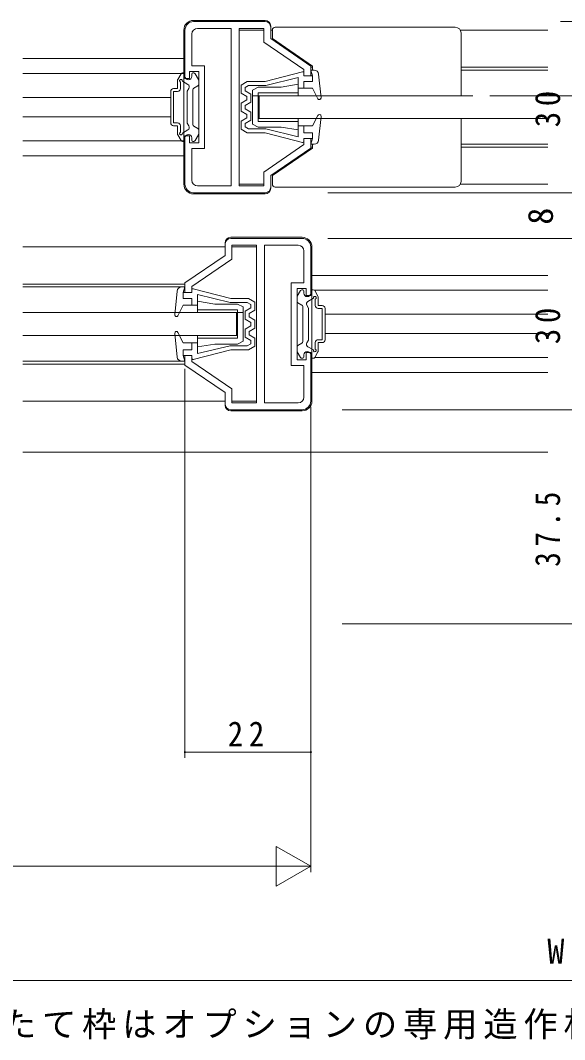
# Model space of a CAD drawing. Units: millimetres, scale not verified. Extents: x -497 to 493, y -796 to 797.
# Drawn here: x 41 to 136.2, y -1.6 to 176.9 of the extents above; entities that cross this region are included whole.
import ezdxf
from ezdxf.enums import TextEntityAlignment as Align

# ---------------------------------------------------------------- set-up
doc = ezdxf.new("R2010")
doc.units = ezdxf.units.MM
doc.header["$LTSCALE"] = 4
doc.layers.add('0-1_USER1', color=7, linetype='Continuous')
for name, color, linetype, lineweight in [('0-3_YKK_D', 6, 'Continuous', 18), ('0-4_YKK_11', 7, 'Continuous', 18), ('0-5_YKK_12', 2, 'Continuous', 18), ('0-8_YKK_13', 4, 'Continuous', 18)]:
    doc.layers.add(name, color=color, linetype=linetype, lineweight=lineweight)
doc.styles.add('ＭＳ ゴシック', font='')
doc.styles.get('ＭＳ ゴシック').set_extended_font_data('MS Gothic')

msp = doc.modelspace()

# ---------------------------------------------------------------- linework, layer by layer
at = {"layer": '0-3_YKK_D'}
for p, q in [((151.75, 176.714), (135.45, 176.714)), ((172.75, 176.714), (135.45, 176.714)), ((94.75, 146.714), (137.45, 146.714)), ((171.918, 146.714), (135.45, 146.714)), ((94.75, 138.714), (137.45, 138.714)), ((97.25, 138.714), (137.45, 138.714)), ((69.75, 115.87), (69.75, 47.714)), ((91.75, 109.214), (91.75, 47.714)), ((97.25, 108.714), (137.45, 108.714)), ((97.25, 108.714), (137.45, 108.714)), ((91.75, 105.714), (91.75, 27.714)), ((97.25, 71.214), (137.45, 71.214)), ((69.75, 48.714), (91.75, 48.714)), ((85.688, 32.214), (85.688, 25.214)), ((91.75, 28.714), (85.688, 32.214)), ((84.75, 28.714), (-31.25, 28.714)), ((91.75, 28.714), (79.626, 28.714)), ((91.75, 28.714), (85.688, 25.214)), ((-33.25, 8.714), (302.75, 8.714))]:
    msp.add_line(p, q, dxfattribs=at)
for centre, start, end in [((69.75, 48.714), 0, 180), ((69.75, 48.714), 180, 0), ((91.75, 48.714), 0, 180), ((91.75, 48.714), 180, 0)]:
    msp.add_arc(centre, 0.106, start, end, dxfattribs=at)
at = {"layer": '0-4_YKK_11', "lineweight": 9}
for p, q in [((69.75, 175.214), (69.75, 166.714)), ((83.75, 176.714), (71.25, 176.714)), ((77.85, 175.514), (71.95, 175.514)), ((77.85, 147.914), (77.85, 175.514)), ((77.85, 147.914), (77.85, 175.514)), ((79.25, 175.514), (83.55, 175.514)), ((79.25, 147.914), (79.25, 175.514)), ((83.55, 175.514), (83.55, 173.081)), ((84.75, 173.714), (84.75, 175.714)), ((70.95, 174.514), (70.95, 168.964)), ((91.75, 168.914), (84.75, 173.714)), ((83.55, 173.081), (90.55, 168.281)), ((70.55, 167.964), (72.15, 167.964)), ((70.55, 166.714), (70.55, 167.964)), ((70.95, 168.964), (73.15, 168.964)), ((72.15, 167.964), (72.15, 155.464)), ((73.15, 168.964), (73.15, 154.464)), ((90.55, 168.281), (90.55, 167.214)), ((91.75, 167.214), (91.75, 168.914)), ((69.75, 166.714), (70.55, 166.714)), ((90.55, 167.214), (91.75, 167.214)), ((69.75, 156.714), (69.75, 148.214)), ((70.55, 156.714), (69.75, 156.714)), ((70.55, 155.464), (70.55, 156.714)), ((72.15, 155.464), (70.55, 155.464)), ((90.55, 156.214), (90.55, 155.146)), ((91.75, 156.214), (90.55, 156.214)), ((91.75, 154.514), (91.75, 156.214)), ((70.95, 154.464), (70.95, 148.914)), ((73.15, 154.464), (70.95, 154.464)), ((90.55, 155.146), (83.55, 150.346)), ((84.75, 149.714), (91.75, 154.514)), ((83.55, 150.346), (83.55, 147.914)), ((84.75, 147.714), (84.75, 149.714)), ((71.25, 146.714), (83.75, 146.714)), ((71.95, 147.914), (77.85, 147.914)), ((83.55, 147.914), (79.25, 147.914)), ((76.75, 135.714), (76.75, 137.714)), ((77.75, 138.714), (90.25, 138.714)), ((77.95, 137.514), (77.95, 135.081)), ((82.25, 137.514), (77.95, 137.514)), ((82.25, 109.914), (82.25, 137.514)), ((83.65, 109.914), (83.65, 137.514)), ((83.65, 137.514), (89.55, 137.514)), ((83.65, 109.914), (83.65, 137.514)), ((69.75, 130.914), (76.75, 135.714)), ((90.55, 136.514), (90.55, 130.964)), ((91.75, 137.214), (91.75, 128.714)), ((77.95, 135.081), (70.95, 130.281)), ((69.75, 129.214), (69.75, 130.914)), ((88.35, 130.964), (88.35, 116.464)), ((90.55, 130.964), (88.35, 130.964)), ((70.95, 129.214), (69.75, 129.214)), ((70.95, 130.281), (70.95, 129.214)), ((89.35, 129.964), (89.35, 117.464)), ((90.95, 129.964), (89.35, 129.964)), ((90.95, 128.714), (90.95, 129.964)), ((91.75, 128.714), (90.95, 128.714)), ((69.75, 118.214), (70.95, 118.214)), ((69.75, 116.514), (69.75, 118.214)), ((70.95, 118.214), (70.95, 117.146)), ((90.95, 118.714), (91.75, 118.714)), ((90.95, 117.464), (90.95, 118.714)), ((91.75, 118.714), (91.75, 110.214)), ((76.75, 111.714), (69.75, 116.514)), ((70.95, 117.146), (77.95, 112.346)), ((88.35, 116.464), (90.55, 116.464)), ((89.35, 117.464), (90.95, 117.464)), ((90.55, 116.464), (90.55, 110.914)), ((76.75, 109.714), (76.75, 111.714)), ((77.95, 112.346), (77.95, 109.914)), ((77.95, 109.914), (82.25, 109.914)), ((89.55, 109.914), (83.65, 109.914)), ((90.25, 108.714), (77.75, 108.714))]:
    msp.add_line(p, q, dxfattribs=at)
for centre, radius, start, end in [((71.25, 175.214), 1.5, 90.00001, 179.99999), ((71.95, 174.514), 1, 90.00001, 179.99999), ((83.75, 175.714), 1, 0.00004, 90.00002), ((71.25, 148.214), 1.5, 180.00001, 269.99999), ((71.95, 148.914), 1, 180.00001, 269.99999), ((83.75, 147.714), 1, 270.00001, 359.99999), ((77.75, 137.714), 1, 89.99998, 179.99996), ((89.55, 136.514), 1, 0.00001, 89.99999), ((90.25, 137.214), 1.5, 0.00001, 89.99999), ((89.55, 110.914), 1, 270.00001, 359.99999), ((77.75, 109.714), 1, 180.00001, 269.99999), ((90.25, 110.214), 1.5, 270.00001, 359.99999)]:
    msp.add_arc(centre, radius, start, end, dxfattribs=at)
at = {"layer": '0-5_YKK_12'}
for p, q in [((79.25, 175.214), (83.55, 175.214)), ((84.75, 175.214), (85.05, 175.214)), ((117.916, 175.214), (133.25, 175.214)), ((69.55, 170.214), (41.4, 170.214)), ((91.75, 168.714), (92.05, 168.714)), ((91.75, 168.214), (92.05, 168.214)), ((118.05, 168.714), (133.25, 168.714)), ((118.05, 168.214), (133.25, 168.214)), ((69.55, 167.614), (41.4, 167.614)), ((67.25, 163.414), (41.4, 163.414)), ((67.25, 160.014), (41.4, 160.014)), ((69.55, 155.814), (41.4, 155.814)), ((91.75, 155.214), (92.05, 155.214)), ((91.75, 154.714), (92.05, 154.714)), ((118.05, 155.214), (133.25, 155.214)), ((118.05, 154.714), (133.25, 154.714)), ((69.55, 153.214), (41.4, 153.214)), ((79.25, 148.214), (83.55, 148.214)), ((117.916, 148.214), (133.25, 148.214)), ((76.75, 137.214), (41.4, 137.214)), ((77.95, 137.214), (82.25, 137.214)), ((91.95, 132.247), (133.25, 132.247)), ((69.75, 130.714), (41.4, 130.714)), ((69.75, 130.214), (41.4, 130.214)), ((92.373, 129.647), (133.25, 129.647)), ((94.25, 125.447), (133.25, 125.447)), ((94.25, 122.047), (133.25, 122.047)), ((69.75, 117.214), (41.4, 117.214)), ((69.75, 116.714), (41.4, 116.714)), ((92.433, 117.847), (133.25, 117.847)), ((91.95, 115.247), (133.25, 115.247)), ((76.75, 110.214), (41.4, 110.214)), ((77.95, 110.214), (82.25, 110.214)), ((41.4, 101.247), (133.25, 101.247))]:
    msp.add_line(p, q, dxfattribs=at)
at = {"layer": '0-8_YKK_13'}
for p, q in [((83.75, 176.914), (71.25, 176.914)), ((83.75, 176.914), (71.25, 176.914)), ((83.75, 176.914), (71.25, 176.914)), ((69.55, 175.214), (69.55, 148.214)), ((69.55, 175.214), (69.55, 148.214)), ((69.55, 175.214), (69.55, 148.214)), ((84.75, 175.414), (84.75, 175.914)), ((84.75, 175.414), (84.75, 175.914)), ((84.75, 175.414), (84.75, 175.914)), ((85.05, 173.716), (85.05, 175.214)), ((117.05, 175.714), (85.55, 175.714)), ((92.05, 168.916), (85.05, 173.716)), ((118.05, 174.714), (118.05, 163.714)), ((90.3, 167.907), (83.75, 166.214)), ((92.05, 167.214), (91.75, 168.214)), ((92.328, 168.214), (91.75, 168.214)), ((92.05, 168.214), (92.05, 168.916)), ((68.45, 166.433), (68.45, 164.964)), ((68.49, 166.583), (69.056, 167.564)), ((68.95, 166.085), (68.95, 164.964)), ((70.252, 165.69), (69.29, 166.245)), ((69.316, 167.714), (69.55, 167.714)), ((69.75, 167.114), (69.75, 167.514)), ((70.95, 167.114), (70.95, 167.514)), ((71.284, 167.714), (71.15, 167.714)), ((72.11, 166.583), (71.544, 167.564)), ((72.15, 165.714), (72.15, 166.433)), ((80.655, 166.214), (79.55, 165.564)), ((80.655, 166.214), (83.75, 166.214)), ((89.55, 166.889), (83.874, 165.514)), ((89.55, 166.889), (89.55, 165.014)), ((90.55, 167.714), (90.55, 167.214)), ((90.55, 166.165), (90.599, 166.214)), ((90.55, 166.214), (90.55, 165.014)), ((90.55, 166.214), (92.05, 166.214)), ((93.548, 163.344), (93.124, 167.495)), ((67.25, 164.464), (67.25, 158.964)), ((68.45, 164.964), (67.75, 164.964)), ((67.75, 164.464), (67.75, 158.964)), ((68.45, 164.464), (67.75, 164.464)), ((70.15, 164.514), (70.435, 165.007)), ((70.15, 164.514), (70.15, 158.914)), ((71.15, 158.637), (71.15, 164.79)), ((72, 165.454), (71.3, 165.05)), ((79.55, 164.164), (79.55, 165.564)), ((80.25, 165.163), (80.846, 165.514)), ((80.25, 164.568), (80.25, 165.163)), ((81.25, 163.99), (80.25, 164.568)), ((80.846, 165.514), (83.874, 165.514)), ((82.55, 165.214), (81.55, 164.714)), ((81.55, 164.714), (81.55, 159.714)), ((86.55, 165.214), (82.55, 165.214)), ((89.55, 165.714), (86.55, 165.214)), ((89.55, 165.714), (89.55, 163.714)), ((89.55, 165.014), (92.05, 165.014)), ((92.983, 163.178), (92.05, 165.014)), ((80.55, 163.586), (79.55, 164.164)), ((79.55, 162.414), (80.55, 162.991)), ((81.25, 162.587), (80.25, 162.009)), ((80.55, 162.991), (80.55, 163.586)), ((81.25, 162.587), (81.25, 163.99)), ((81.55, 158.714), (81.55, 163.714)), ((81.55, 163.714), (82.55, 163.714)), ((82.55, 164.214), (82.55, 159.714)), ((89.55, 164.214), (82.55, 164.214)), ((82.55, 159.214), (82.55, 163.714)), ((89.55, 163.714), (82.55, 163.714)), ((82.75, 163.714), (120.1, 163.714)), ((82.75, 159.714), (82.75, 163.714)), ((93.359, 163.034), (93.53, 163.205)), ((186.75, 163.714), (123.1, 163.714)), ((79.55, 161.014), (79.55, 162.414)), ((79.55, 161.014), (80.55, 160.436)), ((80.25, 161.418), (80.25, 162.009)), ((81.25, 160.84), (80.25, 161.418)), ((81.25, 159.437), (81.25, 160.84)), ((68.45, 158.964), (67.75, 158.964)), ((80.55, 159.841), (79.55, 159.264)), ((79.55, 157.864), (79.55, 159.264)), ((81.25, 159.437), (80.25, 158.859)), ((80.55, 159.841), (80.55, 160.436)), ((89.55, 159.214), (82.55, 159.214)), ((82.75, 159.714), (133.25, 159.714)), ((92.983, 160.249), (92.05, 158.414)), ((93.548, 160.083), (93.124, 155.932)), ((118.05, 148.714), (118.05, 159.714)), ((68.45, 158.464), (67.75, 158.464)), ((68.45, 158.464), (68.45, 156.994)), ((68.95, 158.464), (68.95, 157.343)), ((70.252, 157.738), (69.29, 157.183)), ((70.15, 158.914), (70.435, 158.421)), ((72, 157.973), (71.3, 158.377)), ((72.15, 157.713), (72.15, 156.994)), ((80.655, 157.214), (79.55, 157.864)), ((80.25, 158.264), (80.25, 158.859)), ((80.25, 158.264), (80.846, 157.914)), ((80.655, 157.214), (83.75, 157.214)), ((80.846, 157.914), (83.885, 157.914)), ((82.55, 158.214), (81.55, 158.714)), ((86.55, 158.214), (82.55, 158.214)), ((90.3, 155.52), (83.75, 157.214)), ((89.55, 156.538), (83.874, 157.914)), ((89.55, 157.714), (86.55, 158.214)), ((90.55, 157.214), (90.55, 158.414)), ((90.55, 157.214), (92.05, 157.214)), ((92.05, 156.214), (92.05, 157.214)), ((68.49, 156.844), (69.056, 155.864)), ((69.316, 155.714), (69.55, 155.714)), ((69.75, 156.314), (69.75, 155.914)), ((70.95, 156.314), (70.95, 155.914)), ((71.284, 155.714), (71.15, 155.714)), ((72.11, 156.844), (71.544, 155.864)), ((90.55, 156.214), (92.05, 156.214)), ((90.55, 155.714), (90.55, 156.214)), ((92.05, 156.214), (91.75, 155.214)), ((92.05, 154.511), (85.05, 149.711)), ((92.328, 155.214), (91.75, 155.214)), ((92.05, 155.214), (92.05, 154.511)), ((85.05, 149.711), (85.05, 148.214)), ((71.25, 146.514), (83.75, 146.514)), ((71.25, 146.514), (83.75, 146.514)), ((71.25, 146.514), (83.75, 146.514)), ((84.75, 147.514), (84.75, 148.014)), ((84.75, 147.514), (84.75, 148.014)), ((84.75, 147.514), (84.75, 148.014)), ((117.05, 147.714), (85.55, 147.714)), ((76.75, 137.414), (76.75, 137.914)), ((77.75, 138.914), (90.25, 138.914)), ((91.95, 137.214), (91.95, 110.214)), ((67.952, 125.344), (68.376, 129.495)), ((69.172, 130.214), (69.75, 130.214)), ((69.45, 129.214), (69.75, 130.214)), ((71.2, 129.907), (77.75, 128.214)), ((71.95, 128.889), (77.626, 127.514)), ((71.95, 128.889), (71.95, 127.014)), ((89.39, 128.583), (89.956, 129.564)), ((90.216, 129.714), (90.35, 129.714)), ((90.55, 129.114), (90.55, 129.514)), ((91.75, 129.114), (91.75, 129.514)), ((92.184, 129.714), (91.95, 129.714)), ((93.01, 128.583), (92.444, 129.564)), ((68.517, 125.178), (69.45, 127.014)), ((70.95, 128.214), (69.45, 128.214)), ((71.95, 127.014), (69.45, 127.014)), ((70.95, 128.165), (70.901, 128.214)), ((70.95, 128.214), (70.95, 127.014)), ((71.95, 127.714), (71.95, 125.714)), ((71.95, 127.714), (74.95, 127.214)), ((74.95, 127.214), (78.95, 127.214)), ((80.654, 127.514), (77.626, 127.514)), ((80.845, 128.214), (77.75, 128.214)), ((78.95, 127.214), (79.95, 126.714)), ((81.25, 127.163), (80.654, 127.514)), ((80.845, 128.214), (81.95, 127.564)), ((81.25, 126.568), (81.25, 127.163)), ((81.95, 126.164), (81.95, 127.564)), ((89.35, 127.714), (89.35, 128.433)), ((89.5, 127.454), (90.2, 127.05)), ((90.35, 120.637), (90.35, 126.79)), ((91.35, 126.514), (91.065, 127.007)), ((91.248, 127.69), (92.21, 128.245)), ((92.55, 128.085), (92.55, 126.964)), ((93.05, 128.433), (93.05, 126.964)), ((93.05, 126.964), (93.75, 126.964)), ((78.75, 125.714), (41.4, 125.714)), ((68.141, 125.034), (67.97, 125.205)), ((71.95, 126.214), (78.95, 126.214)), ((71.95, 125.714), (78.95, 125.714)), ((78.75, 121.714), (78.75, 125.714)), ((78.95, 126.214), (78.95, 121.714)), ((78.95, 121.214), (78.95, 125.714)), ((79.95, 125.714), (78.95, 125.714)), ((79.95, 126.714), (79.95, 121.714)), ((79.95, 120.714), (79.95, 125.714)), ((80.25, 125.99), (81.25, 126.568)), ((80.25, 124.587), (80.25, 125.99)), ((80.95, 125.586), (81.95, 126.164)), ((80.95, 124.991), (80.95, 125.586)), ((81.95, 124.414), (80.95, 124.991)), ((91.35, 126.514), (91.35, 120.914)), ((93.05, 126.464), (93.75, 126.464)), ((93.75, 126.464), (93.75, 120.964)), ((94.25, 126.464), (94.25, 120.964)), ((80.25, 124.587), (81.25, 124.009)), ((80.25, 122.84), (81.25, 123.418)), ((81.25, 123.418), (81.25, 124.009)), ((81.95, 123.014), (81.95, 124.414)), ((78.75, 121.714), (41.4, 121.714)), ((67.952, 122.083), (68.376, 117.932)), ((68.517, 122.249), (69.45, 120.414)), ((80.25, 121.437), (80.25, 122.84)), ((80.25, 121.437), (81.25, 120.859)), ((81.95, 123.014), (80.95, 122.436)), ((80.95, 121.841), (80.95, 122.436)), ((80.95, 121.841), (81.95, 121.264)), ((70.95, 119.214), (70.95, 120.414)), ((71.95, 121.214), (78.95, 121.214)), ((71.95, 119.714), (74.95, 120.214)), ((71.95, 118.538), (77.626, 119.914)), ((74.95, 120.214), (78.95, 120.214)), ((80.654, 119.914), (77.615, 119.914)), ((78.95, 120.214), (79.95, 120.714)), ((81.25, 120.264), (80.654, 119.914)), ((80.845, 119.214), (81.95, 119.864)), ((81.25, 120.264), (81.25, 120.859)), ((81.95, 119.864), (81.95, 121.264)), ((89.35, 119.713), (89.35, 118.994)), ((89.5, 119.973), (90.2, 120.377)), ((91.35, 120.914), (91.065, 120.421)), ((91.248, 119.738), (92.21, 119.183)), ((92.55, 120.464), (92.55, 119.343)), ((93.05, 120.964), (93.75, 120.964)), ((93.05, 120.464), (93.05, 118.994)), ((93.05, 120.464), (93.75, 120.464)), ((69.45, 118.214), (69.45, 119.214)), ((70.95, 119.214), (69.45, 119.214)), ((69.45, 118.214), (69.75, 117.214)), ((70.95, 118.214), (69.45, 118.214)), ((70.95, 117.714), (70.95, 118.214)), ((71.2, 117.52), (77.75, 119.214)), ((80.845, 119.214), (77.75, 119.214)), ((89.39, 118.844), (89.956, 117.864)), ((90.55, 118.314), (90.55, 117.914)), ((91.75, 118.314), (91.75, 117.914)), ((93.01, 118.844), (92.444, 117.864)), ((69.172, 117.214), (69.75, 117.214)), ((90.216, 117.714), (90.35, 117.714)), ((92.184, 117.714), (91.95, 117.714)), ((76.75, 109.514), (76.75, 110.014)), ((90.25, 108.514), (77.75, 108.514))]:
    msp.add_line(p, q, dxfattribs=at)
for points in [[(90.55, 167.214), (92.05, 167.214), (92.05, 166.214)], [(89.55, 157.714), (89.55, 159.714), (82.55, 159.714)], [(89.55, 156.538), (89.55, 158.414), (92.05, 158.414)], [(70.95, 129.714), (70.95, 129.214), (69.45, 129.214), (69.45, 128.214)], [(71.95, 119.714), (71.95, 121.714), (78.95, 121.714)], [(71.95, 118.538), (71.95, 120.414), (69.45, 120.414)]]:
    msp.add_lwpolyline(points, dxfattribs=at)
for centre, radius, start, end in [((71.25, 175.214), 1.7, 90, 180), ((71.25, 175.214), 1.7, 90, 180), ((71.25, 175.214), 1.7, 90, 180), ((83.75, 175.914), 1, 0, 90), ((83.75, 175.914), 1, 0, 90), ((83.75, 175.914), 1, 0, 90), ((85.55, 175.214), 0.5, 90, 180), ((117.05, 174.714), 1, 0, 90), ((90.35, 167.714), 0.2, 0, 110.08231), ((92.328, 167.414), 0.8, 5.84448, 90), ((68.75, 166.433), 0.3, 150, 180), ((69.05, 166.314), 0.25, 343.95468, 246.42182), ((69.316, 167.414), 0.3, 90, 150), ((69.55, 167.514), 0.2, 0, 90), ((70.35, 167.114), 0.6, 180, 0), ((71.15, 167.514), 0.2, 90, 180), ((71.284, 167.414), 0.3, 30, 90), ((71.85, 166.433), 0.3, 0, 30), ((67.75, 164.464), 0.5, 90, 180), ((68.45, 164.964), 0.5, 270, 0), ((70.002, 165.257), 0.5, 330, 60), ((71.45, 164.79), 0.3, 120, 180), ((71.85, 165.714), 0.3, 300, 0), ((93.25, 163.314), 0.3, 206.92833, 5.84448), ((67.75, 158.964), 0.5, 180, 270), ((68.45, 158.464), 0.5, 0, 90), ((93.25, 160.114), 0.3, 354.15552, 153.07167), ((69.05, 157.114), 0.25, 113.57818, 16.04532), ((70.002, 158.171), 0.5, 300, 30), ((71.45, 158.637), 0.3, 180, 240), ((71.85, 157.713), 0.3, 0, 60), ((68.75, 156.994), 0.3, 180, 210), ((69.316, 156.014), 0.3, 210, 270), ((69.55, 155.914), 0.2, 270, 0), ((70.35, 156.314), 0.6, 0, 180), ((71.15, 155.914), 0.2, 180, 270), ((71.284, 156.014), 0.3, 270, 330), ((71.85, 156.994), 0.3, 330, 0), ((90.35, 155.714), 0.2, 249.91769, 0), ((92.328, 156.014), 0.8, 270, 354.15552), ((71.25, 148.214), 1.7, 180, 270), ((71.25, 148.214), 1.7, 180, 270), ((71.25, 148.214), 1.7, 180, 270), ((85.55, 148.214), 0.5, 180, 270), ((117.05, 148.714), 1, 270, 0), ((83.75, 147.514), 1, 270, 0), ((83.75, 147.514), 1, 270, 0), ((83.75, 147.514), 1, 270, 0), ((77.75, 137.914), 1, 90, 180), ((90.25, 137.214), 1.7, 0, 90), ((69.172, 129.414), 0.8, 90, 174.15552), ((71.15, 129.714), 0.2, 69.91769, 180), ((89.65, 128.433), 0.3, 150, 180), ((90.216, 129.414), 0.3, 90, 150), ((90.35, 129.514), 0.2, 0, 90), ((91.15, 129.114), 0.6, 180, 0), ((91.95, 129.514), 0.2, 90, 180), ((92.184, 129.414), 0.3, 30, 90), ((92.45, 128.314), 0.25, 293.57818, 196.04532), ((92.75, 128.433), 0.3, 0, 30), ((89.65, 127.714), 0.3, 180, 240), ((90.05, 126.79), 0.3, 0, 60), ((91.498, 127.257), 0.5, 120, 210), ((93.05, 126.964), 0.5, 180, 270), ((93.75, 126.464), 0.5, 0, 90), ((68.25, 125.314), 0.3, 174.15552, 333.07167), ((68.25, 122.114), 0.3, 26.92833, 185.84448), ((89.65, 119.713), 0.3, 120, 180), ((90.05, 120.637), 0.3, 300, 0), ((91.498, 120.171), 0.5, 150, 240), ((93.05, 120.464), 0.5, 90, 180), ((93.75, 120.964), 0.5, 270, 0), ((69.172, 118.014), 0.8, 185.84448, 270), ((89.65, 118.994), 0.3, 180, 210), ((90.216, 118.014), 0.3, 210, 270), ((90.35, 117.914), 0.2, 270, 0), ((91.15, 118.314), 0.6, 0, 180), ((91.95, 117.914), 0.2, 180, 270), ((92.184, 118.014), 0.3, 270, 330), ((92.45, 119.114), 0.25, 163.95468, 66.42182), ((92.75, 118.994), 0.3, 330, 0), ((71.15, 117.714), 0.2, 180, 290.08231), ((77.75, 109.514), 1, 180, 270), ((90.25, 110.214), 1.7, 270, 0)]:
    msp.add_arc(centre, radius, start, end, dxfattribs=at)

# ---------------------------------------------------------------- texts
at = {"layer": '0-1_USER1', "insert": (-32.505, -1.643), "char_height": 4.399, "attachment_point": 7, "style": 'ＭＳ ゴシック'}
msp.add_mtext('\\T1.17;※たて枠・中方立・半たて枠はオプションの専用造作材です。', dxfattribs=at)
at = {"layer": '0-3_YKK_D', "color": 7, "style": 'ＭＳ ゴシック'}
msp.add_text('8', height=4.399, rotation=90, dxfattribs=at).set_placement((135.45, 141.114), align=Align.BOTTOM_LEFT)
msp.add_text('W', height=4.399, dxfattribs=at).set_placement((133.15, 10.314), align=Align.BOTTOM_LEFT)
at = {"layer": '0-3_YKK_D', "color": 7, "char_height": 4.399, "attachment_point": 7, "rotation": 90, "style": 'ＭＳ ゴシック'}
for s, insert in [('\\T1.37;\\W0.9;30', (135.45, 158.194)), ('\\T1.37;\\W0.9;30', (135.45, 120.194)), ('\\T1.39;\\W0.85;37.5', (135.45, 81.194))]:
    msp.add_mtext(s, dxfattribs=dict(at, insert=insert))
at = {"layer": '0-3_YKK_D', "color": 7, "insert": (77.23, 49.714), "char_height": 4.399, "attachment_point": 7, "style": 'ＭＳ ゴシック'}
msp.add_mtext('\\T1.37;\\W0.9;22', dxfattribs=at)

doc.saveas('drawing.dxf')
